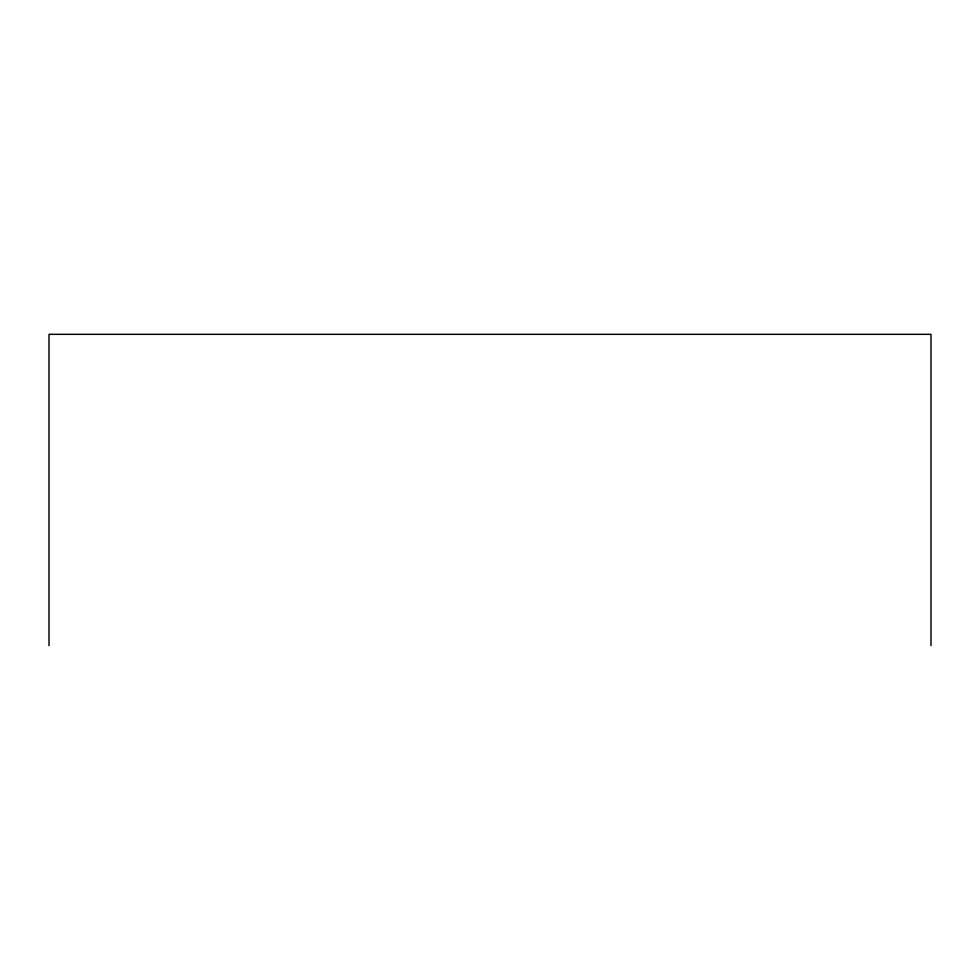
<?xml version="1.0" encoding="UTF-8"?>
<svg xmlns="http://www.w3.org/2000/svg" width="980" height="980" viewBox="0 0 980 980"><rect width="100%" height="100%" fill="white"/><g stroke="black" fill="none" stroke-linecap="round" stroke-linejoin="round"><path stroke-width="1.47" d="M931 645.673L931 334.327L49 334.327L49 645.673"/></g></svg>
